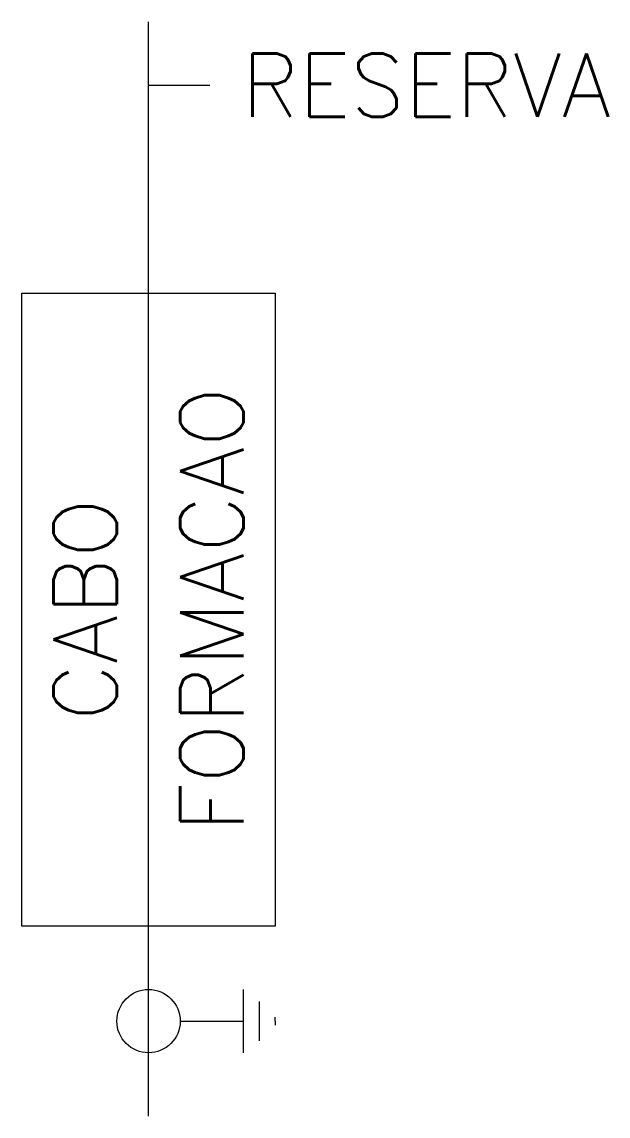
# Model space of a CAD drawing. Header units: millimetres. Extents: x -4 to 14.5, y -34.6 to 0.
import ezdxf
from ezdxf.enums import TextEntityAlignment as Align

# ---------------------------------------------------------------- set-up
doc = ezdxf.new("R2010")
doc.units = ezdxf.units.MM
doc.header["$MEASUREMENT"] = 0
doc.layers.get('0').update_dxf_attribs({"linetype": 'CONTINUOUS'})
doc.styles.add('ROMANS', font='romans')

msp = doc.modelspace()

# ---------------------------------------------------------------- linework, layer by layer
at = {"color": 7, "linetype": 'Continuous'}
for p, q in [((0, -34.57), (0.006, -0.002)), ((3.006, -32.57), (3.006, -30.57)), ((3.506, -32.195), (3.506, -30.945)), ((4.006, -31.57), (4.006, -31.445)), ((1.006, -31.57), (3.006, -31.57)), ((4.006, -31.57), (4.006, -31.695))]:
    msp.add_line(p, q, dxfattribs=at)
msp.add_line((0.006, -2.002), (1.946, -2.002))
msp.add_circle((0.006, -31.57), 1, dxfattribs=at)
msp.add_3dface([(-3.994, -8.57), (4.006, -8.57), (4.006, -28.57), (-3.994, -28.57)], dxfattribs=at)

# ---------------------------------------------------------------- texts
at = {"color": 7, "linetype": 'Continuous', "style": 'ROMANS'}
msp.add_attdef('RESERVA', text='', height=2, dxfattribs=at).set_placement((2.946, -2.002), align=Align.MIDDLE_LEFT)
for tag, p in [('FORMACAO', (2.006, -18.57)), ('CABO', (-1.994, -18.57))]:
    msp.add_attdef(tag, text='', height=2, rotation=90, dxfattribs=at).set_placement(p, align=Align.MIDDLE_CENTER)

doc.saveas('drawing.dxf')
